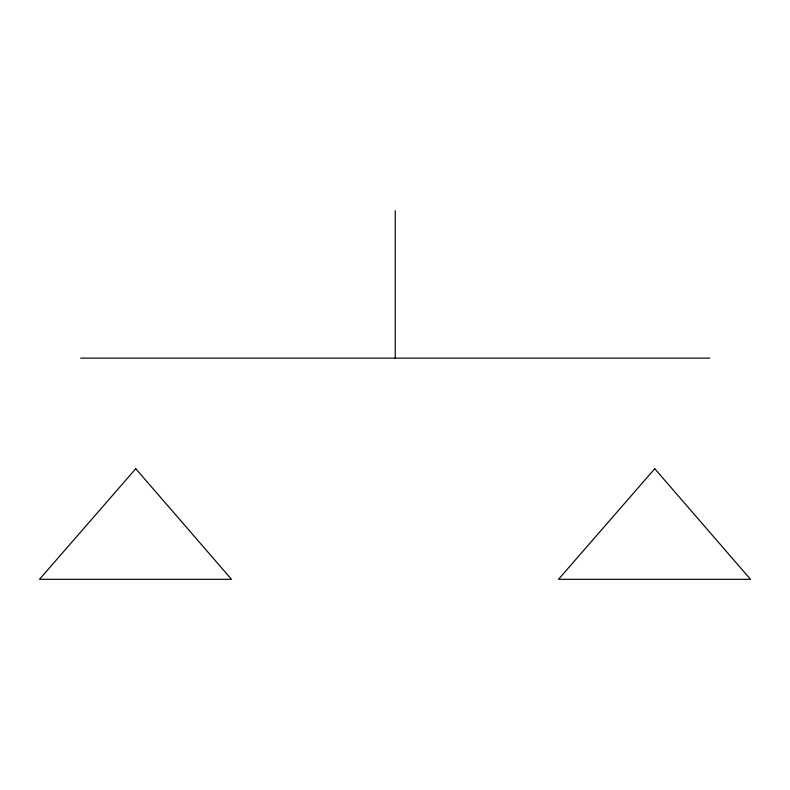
<?xml version="1.0" encoding="UTF-8"?>
<svg xmlns="http://www.w3.org/2000/svg" width="790" height="790" viewBox="0 0 790 790"><rect width="100%" height="100%" fill="white"/><g stroke="black" fill="none" stroke-linecap="round" stroke-linejoin="round"><path stroke-width="1.19" d="M80.698 358.137L709.805 358.137M395.257 210.693L395.257 358.137M135.752 468.727L39.5 579.307L231.49 579.307L135.752 468.727M654.762 468.727L558.51 579.307L750.5 579.307L654.762 468.727"/></g></svg>
